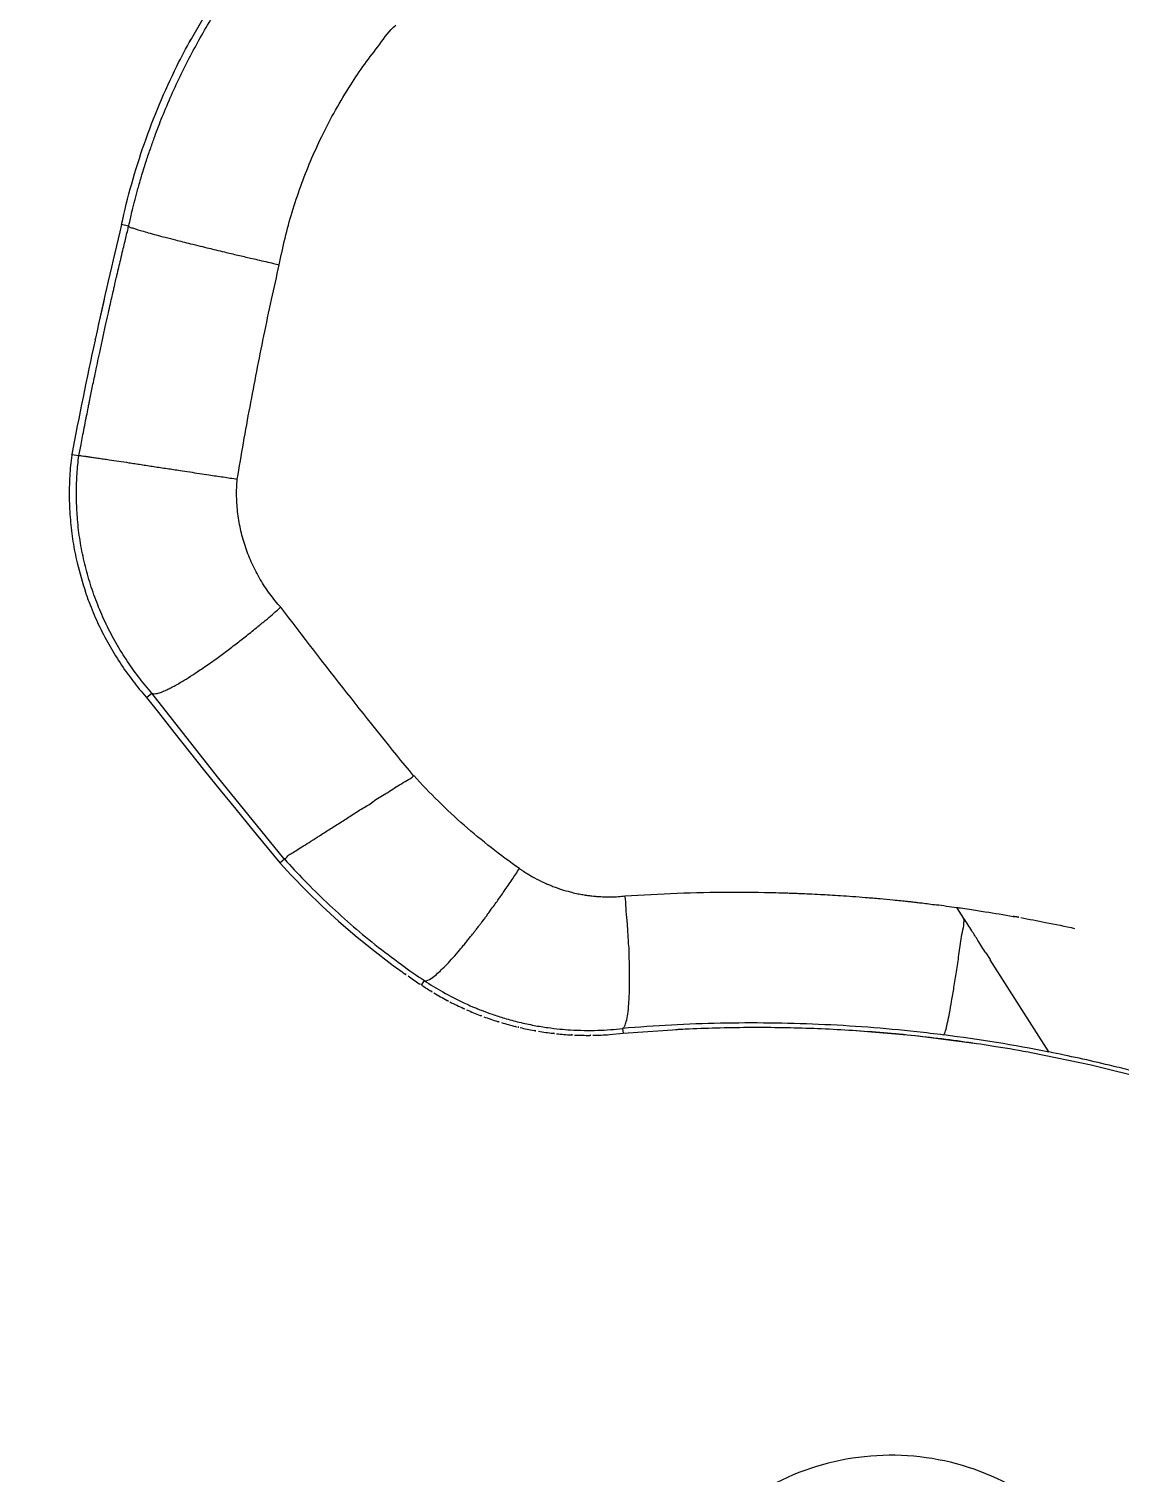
# Model space of a CAD drawing. Header units: millimetres. Extents: x 1145859089 to 1147511753, y -1047484727 to -1047247487.
# Drawn here: x 1146988530.5 to 1146988675.9, y -1047438052.5 to -1047437860.2 of the extents above; entities that cross this region are included whole.
import ezdxf
from ezdxf.xclip import XClip

# ---------------------------------------------------------------- set-up
doc = ezdxf.new("R2010")
doc.units = ezdxf.units.MM
doc.header["$LTSCALE"] = 100
doc.header["$MEASUREMENT"] = 0
doc.header["$XCLIPFRAME"] = 2
doc.layers.get('0').update_dxf_attribs({"linetype": 'CONTINUOUS'})
doc.layers.add('XREF', color=135, linetype='CONTINUOUS')
doc.layers.add('단지배치도$0$W240910', color=135, linetype='CONTINUOUS')

# ---------------------------------------------------------------- blocks, each defined once
blk = doc.blocks.new('단지배치도$0$zw$9902')
at = {"layer": '단지배치도$0$W240910', "linetype": 'ByBlock', "ltscale": 20}
for p, q in [((58814.65, -66489.22), (58812.74, -66492.54)), ((58804.6, -66517.16), (58803.66, -66516.94)), ((58801.33, -66526.85), (58800.54, -66530.4)), ((58800.14, -66532.21), (58800.11, -66532.35)), ((58800.17, -66532.06), (58800.14, -66532.21)), ((58797.02, -66547.56), (58797.97, -66547.71)), ((58806.99, -66579.93), (58807.69, -66579.35)), ((58806.99, -66579.93), (58808.56, -66581.94)), ((58807.7, -66579.35), (58807.69, -66579.35)), ((58816.45, -66590.48), (58807.69, -66579.35)), ((58808.56, -66581.94), (58810.6, -66584.53)), ((58810.6, -66584.53), (58812.65, -66587.12)), ((58812.65, -66587.12), (58814.71, -66589.69)), ((58814.71, -66589.69), (58816.78, -66592.26)), ((58825.28, -66601.36), (58816.45, -66590.48)), ((58842.59, -66590.34), (58842.56, -66590.36)), ((58816.78, -66592.26), (58818.86, -66594.82)), ((58818.86, -66594.82), (58820.95, -66597.37)), ((58820.95, -66597.37), (58823.05, -66599.92)), ((58823.05, -66599.92), (58824.74, -66601.96)), ((58824.74, -66601.96), (58825.35, -66601.44)), ((58824.74, -66601.96), (58826.25, -66603.6)), ((58825.3, -66601.35), (58825.28, -66601.36)), ((58825.31, -66601.37), (58825.29, -66601.35)), ((58825.33, -66601.4), (58825.31, -66601.37)), ((58825.34, -66601.41), (58825.33, -66601.4)), ((58825.34, -66601.42), (58825.34, -66601.41)), ((58825.35, -66601.43), (58825.34, -66601.42)), ((58825.35, -66601.44), (58825.35, -66601.43)), ((58826.25, -66603.6), (58828.29, -66605.69)), ((58828.29, -66605.69), (58830.39, -66607.73)), ((58830.39, -66607.73), (58832.54, -66609.71)), ((58832.54, -66609.71), (58834.76, -66611.62)), ((58914.92, -66607.89), (58914.95, -66607.9)), ((58915.88, -66609.37), (58914.95, -66607.9)), ((58834.76, -66611.62), (58837.03, -66613.46)), ((58837.03, -66613.46), (58839.68, -66615.49)), ((58918.8, -66613.96), (58919.37, -66614.85)), ((58927.19, -66627.14), (58919.38, -66614.86)), ((58843.61, -66618.24), (58844, -66617.64)), ((58868.68, -66624.82), (58870.46, -66624.65)), ((58870.4, -66624.01), (58870.4, -66624.01)), ((58870.4, -66624.01), (58870.46, -66624.65)), ((58870.46, -66624.65), (58877.7, -66624.14)), ((58901.46, -66624.29), (58909.36, -66624.96)), ((58909.36, -66624.96), (58917.23, -66625.95)), ((58925.05, -66627.25), (58932.82, -66628.85)), ((58927.19, -66627.14), (58927.2, -66627.15)), ((58932.82, -66628.85), (58940.52, -66630.77))]:
    blk.add_line(p, q, dxfattribs=at)
at = {"layer": '단지배치도$0$W240910'}
for radius in [11431.38, 11931.38]:
    blk.add_arc((57394.29, -57699.4), radius, 251.62775, 321.418131, dxfattribs=at)
at = {"layer": '단지배치도$0$W240910', "linetype": 'ByBlock', "ltscale": 20}
for centre, radius, start, end in [((59395.36, -66661.35), 609.06, 166.28469, 167.74428), ((59395.36, -66661.35), 609.06, 167.7725, 169.23201), ((58834.53, -66552.44), 37.83, 172.5834, 172.7174), ((58898.78, -66535.26), 99.65, 233.6234, 234.8506), ((58898.57, -66535.56), 99.28, 234.8511, 235.1362), ((58898.37, -66535.85), 98.93, 235.1358, 236.1908), ((58898.18, -66536.13), 98.59, 236.1912, 236.3912), ((58864.81, -66586.43), 38.22, 236.3141, 238.6071), ((58865.27, -66585.68), 39.1, 238.6007, 239.1855), ((58865.9, -66584.6), 40.35, 239.2018, 242.1553), ((58866.01, -66584.41), 40.58, 242.1526, 242.7138), ((58865.87, -66584.67), 40.28, 242.7109, 245.5765), ((58865.74, -66584.97), 39.96, 245.5794, 246.2297), ((58865.71, -66585.02), 39.9, 246.2299, 249.0558), ((58865.76, -66584.91), 40.02, 249.054, 249.749), ((58865.78, -66584.85), 40.08, 249.7495, 252.5473), ((58865.79, -66584.83), 40.1, 252.5471, 253.3047), ((58865.77, -66584.86), 40.06, 253.3042, 256.0914), ((58865.75, -66584.95), 39.98, 256.0921, 256.5653), ((58865.76, -66584.91), 40.02, 256.5653, 256.966), ((58865.78, -66584.84), 40.09, 256.9666, 259.7266), ((58865.78, -66584.82), 40.11, 259.7262, 260.5221), ((58865.78, -66584.86), 40.07, 260.5217, 263.3452), ((58865.77, -66584.92), 40.01, 263.3457, 264.0227), ((58865.76, -66585.03), 39.9, 264.021, 266.8625), ((58865.76, -66584.98), 39.95, 266.8627, 267.5018), ((58865.77, -66584.65), 40.28, 267.5049, 270.3781), ((58865.77, -66584.34), 40.59, 270.3751, 270.931), ((58865.78, -66584.74), 40.19, 270.9246, 274.1261), ((58887.78, -66826.32), 203.03, 82.8098, 83.8343), ((58888.08, -66823.91), 200.61, 78.7558, 82.8078), ((58887.49, -66827.95), 204.69, 76.5056, 78.815)]:
    blk.add_arc(centre, radius, start, end, dxfattribs=at)
blk.add_ellipse((58905.81, -66714.19), major_axis=(-28.38, -18.05), ratio=0.987219, start_param=3.141555, end_param=4.712362, dxfattribs=at)
for points, knots in [([(58814.53, -66491.38), (58815.05, -66490.48), (58816.06, -66488.79), (58817.22, -66486.99), (58817.94, -66485.93), (58818.22, -66485.51), (58818.49, -66485.12), (58818.75, -66484.75), (58818.99, -66484.4), (58819.23, -66484.07), (58819.57, -66483.6), (58819.98, -66483.03), (58820.44, -66482.41), (58820.78, -66481.96), (58821.06, -66481.6), (58821.3, -66481.28), (58821.61, -66480.88), (58822.14, -66480.2), (58823.23, -66478.86), (58824.33, -66477.57), (58825.23, -66476.54), (58825.73, -66475.99), (58826.19, -66475.48), (58826.64, -66474.99), (58826.98, -66474.63), (58827.31, -66474.29), (58827.68, -66473.9), (58828.05, -66473.52), (58828.48, -66473.09), (58828.75, -66472.81), (58828.91, -66472.65)], [0, 0, 0, 0, 3.100927, 5.911369, 6.435938, 6.936096, 7.411864, 7.863253, 8.29027, 8.692914, 9.071186, 10.050827, 10.815371, 11.364731, 11.763317, 12.179639, 12.548914, 13.287503, 14.76487, 17.722411, 18.381878, 18.876401, 19.941374, 20.437068, 20.873522, 21.436199, 21.841152, 22.496679, 23.024619, 23.674417, 23.674417, 23.674417, 23.674417]), ([(58824.65, -66522.28), (58824.91, -66521.1), (58825.39, -66518.74), (58826.36, -66515.26), (58827.49, -66511.83), (58828.81, -66508.47), (58830.35, -66505.08), (58832.12, -66501.68), (58834.05, -66498.48), (58836.01, -66495.54), (58838.08, -66492.95), (58839.33, -66491.08), (58840.18, -66490.37)], [0, 0, 0, 0, 3.632436, 7.214714, 10.835867, 14.452148, 18.050733, 22.006283, 25.937991, 29.263585, 32.581286, 35.905004, 35.905004, 35.905004, 35.905004]), ([(58803.66, -66516.94), (58804.05, -66515.12), (58804.95, -66511.49), (58806.64, -66506.14), (58808.65, -66500.9), (58810.77, -66496.27), (58812.26, -66493.42), (58812.91, -66492.24)], [0, 0, 0, 0, 5.604747, 11.209491, 16.814234, 22.41898, 26.475197, 26.475197, 26.475197, 26.475197]), ([(58804.6, -66517.16), (58804.65, -66516.96), (58804.75, -66516.48), (58804.94, -66515.68), (58805.14, -66514.84), (58805.33, -66514.08), (58805.5, -66513.4), (58805.69, -66512.71), (58805.98, -66511.66), (58806.39, -66510.22), (58806.94, -66508.47), (58807.51, -66506.78), (58808.2, -66504.83), (58809.1, -66502.49), (58810.28, -66499.71), (58811.6, -66496.88), (58813.01, -66494.1), (58814.02, -66492.28), (58814.53, -66491.38)], [0, 0, 0, 0, 0.617661, 1.4687, 2.464813, 3.195171, 3.821585, 4.585677, 5.349337, 7.081726, 9.06618, 10.854362, 12.448485, 15.256615, 18.373099, 21.499443, 24.623924, 27.737325, 27.737325, 27.737325, 27.737325]), ([(58797.97, -66547.71), (58798.02, -66547.44), (58798.13, -66546.87), (58798.31, -66545.94), (58798.51, -66544.87), (58798.75, -66543.68), (58798.98, -66542.49), (58799.18, -66541.51), (58799.32, -66540.8), (58799.42, -66540.29), (58799.55, -66539.66), (58799.71, -66538.9), (58799.91, -66537.9), (58800.15, -66536.75), (58800.44, -66535.41), (58800.76, -66533.89), (58801.11, -66532.27), (58801.47, -66530.62), (58801.81, -66529.11), (58802.09, -66527.83), (58802.33, -66526.77), (58802.52, -66525.94), (58802.66, -66525.33), (58802.8, -66524.73), (58802.93, -66524.16), (58803.08, -66523.53), (58803.25, -66522.79), (58803.48, -66521.83), (58803.74, -66520.72), (58804, -66519.66), (58804.22, -66518.74), (58804.42, -66517.91), (58804.54, -66517.4), (58804.6, -66517.16)], [0, 0, 0, 0, 0.80711, 1.754338, 2.84172, 4.087611, 5.393996, 6.473409, 7.071229, 7.566506, 8.043536, 8.992257, 9.912858, 11.090715, 12.525852, 14.02463, 15.734029, 17.518769, 19.069157, 20.385203, 21.466948, 22.314447, 22.927752, 23.371117, 24.15612, 24.685855, 25.311787, 26.418611, 27.664944, 28.725321, 29.678608, 30.524851, 31.264089, 31.264089, 31.264089, 31.264089]), ([(58804.6, -66517.16), (58804.71, -66517.31), (58805.13, -66517.37), (58805.69, -66517.59), (58806.4, -66517.79), (58807.27, -66518.04), (58808.31, -66518.33), (58809.52, -66518.65), (58810.7, -66518.95), (58811.82, -66519.24), (58812.92, -66519.51), (58814.09, -66519.8), (58815.22, -66520.07), (58816.29, -66520.33), (58817.57, -66520.64), (58819.12, -66521), (58820.59, -66521.35), (58821.83, -66521.64), (58822.85, -66521.87), (58823.82, -66522.09), (58824.4, -66522.22), (58824.65, -66522.28)], [0, 0, 0, 0, 0.545333, 1.111264, 1.856496, 2.751032, 3.830629, 5.089486, 6.515796, 7.489334, 8.559229, 9.904418, 11.101251, 12.041752, 13.209308, 15.065064, 16.801774, 17.73696, 18.900637, 19.937199, 20.706411, 20.706411, 20.706411, 20.706411]), ([(58819.06, -66550.84), (58819.36, -66549.23), (58819.87, -66546.01), (58820.76, -66541.23), (58821.66, -66536.5), (58822.62, -66531.74), (58823.6, -66526.99), (58824.33, -66523.84), (58824.65, -66522.28)], [0, 0, 0, 0, 4.921841, 9.776253, 14.561525, 19.395995, 24.336611, 29.104186, 29.104186, 29.104186, 29.104186]), ([(58797.01, -66547.65), (58796.89, -66548.58), (58796.72, -66550.48), (58796.65, -66553.36), (58796.8, -66556.27), (58797.15, -66559.16), (58797.75, -66562.39), (58798.48, -66564.6), (58798.84, -66565.89)], [0, 0, 0, 0, 2.819755, 5.728449, 8.637903, 11.548144, 14.459024, 18.488384, 18.488384, 18.488384, 18.488384]), ([(58799.41, -66564.54), (58799.13, -66563.64), (58798.64, -66561.82), (58798.1, -66559.04), (58797.82, -66556.76), (58797.7, -66555), (58797.65, -66553.79), (58797.64, -66552.57), (58797.66, -66551.35), (58797.73, -66550.14), (58797.82, -66548.93), (58797.91, -66548.12), (58797.97, -66547.71)], [0, 0, 0, 0, 2.820202, 5.652012, 8.49461, 9.712081, 10.930023, 12.147749, 13.367822, 14.589538, 15.767534, 17.021847, 17.021847, 17.021847, 17.021847]), ([(58797.97, -66547.71), (58798.12, -66547.7), (58798.41, -66547.76), (58798.84, -66547.8), (58799.32, -66547.87), (58799.87, -66547.95), (58800.52, -66548.05), (58801.24, -66548.15), (58802.16, -66548.29), (58803.3, -66548.46), (58804.45, -66548.63), (58805.44, -66548.78), (58806.27, -66548.9), (58807.11, -66549.03), (58808.26, -66549.21), (58809.72, -66549.43), (58811.3, -66549.67), (58812.74, -66549.89), (58814.02, -66550.08), (58815.51, -66550.31), (58817.19, -66550.56), (58818.44, -66550.74), (58819.06, -66550.84)], [0, 0, 0, 0, 0.449201, 0.870347, 1.312687, 1.899182, 2.550008, 3.276556, 4.068677, 5.35636, 6.730825, 7.54418, 8.381339, 9.237518, 10.107956, 11.873008, 13.640881, 14.924686, 16.222354, 17.522148, 19.450202, 21.319987, 21.319987, 21.319987, 21.319987]), ([(58824.86, -66567.91), (58824.33, -66567.35), (58823.37, -66566.14), (58822.09, -66564.21), (58821.02, -66562.15), (58820.16, -66559.99), (58819.52, -66557.76), (58819.11, -66555.47), (58818.94, -66553.15), (58819, -66551.61), (58819.06, -66550.84)], [0, 0, 0, 0, 2.306838, 4.611291, 6.936627, 9.255405, 11.580621, 13.895868, 16.219767, 18.529919, 18.529919, 18.529919, 18.529919]), ([(58807.7, -66579.35), (58807.07, -66578.64), (58805.87, -66577.18), (58804.22, -66574.85), (58802.74, -66572.41), (58801.43, -66569.88), (58800.31, -66567.25), (58799.69, -66565.45), (58799.41, -66564.54)], [0, 0, 0, 0, 2.841708, 5.691442, 8.544539, 11.396169, 14.246509, 17.100018, 17.100018, 17.100018, 17.100018]), ([(58798.84, -66565.89), (58799.03, -66566.46), (58799.57, -66567.93), (58800.57, -66570.27), (58801.91, -66572.85), (58803.42, -66575.34), (58805.1, -66577.69), (58806.31, -66579.17), (58806.94, -66579.87)], [0, 0, 0, 0, 1.793111, 4.704543, 7.615341, 10.525352, 13.434601, 16.259769, 16.259769, 16.259769, 16.259769]), ([(58807.7, -66579.35), (58807.89, -66579.48), (58808.39, -66579.4), (58809.03, -66579.19), (58809.64, -66578.93), (58810.25, -66578.63), (58810.84, -66578.31), (58811.61, -66577.87), (58812.58, -66577.28), (58813.59, -66576.62), (58814.52, -66575.99), (58815.35, -66575.42), (58816.4, -66574.68), (58817.65, -66573.75), (58818.83, -66572.85), (58819.78, -66572.11), (58820.5, -66571.55), (58821.24, -66570.95), (58821.87, -66570.43), (58822.4, -66570), (58822.97, -66569.53), (58823.79, -66568.83), (58824.47, -66568.24), (58824.85, -66567.91)], [0, 0, 0, 0, 0.69204, 1.293281, 2.081195, 2.671542, 3.340075, 4.085625, 5.342847, 6.754984, 7.695639, 8.708164, 9.789286, 11.528422, 13.386865, 14.242456, 15.149533, 16.103876, 17.100029, 17.607413, 18.147031, 19.321034, 20.845298, 20.845298, 20.845298, 20.845298]), ([(58842.56, -66590.36), (58839.55, -66586.71), (58833.61, -66579.26), (58827.78, -66571.71), (58824.86, -66567.91)], [0, 0, 0, 0, 14.1958, 28.595231, 28.595231, 28.595231, 28.595231]), ([(58837.13, -66593.82), (58837.67, -66593.38), (58838.94, -66592.74), (58840.67, -66591.49), (58842.01, -66590.85), (58842.56, -66590.36)], [0, 0, 0, 0, 2.066728, 4.230388, 6.431366, 6.431366, 6.431366, 6.431366]), ([(58856.66, -66602.71), (58855.38, -66601.84), (58852.89, -66599.97), (58849.27, -66596.98), (58845.83, -66593.78), (58843.65, -66591.5), (58842.59, -66590.34)], [0, 0, 0, 0, 4.654605, 9.339655, 14.057769, 18.772347, 18.772347, 18.772347, 18.772347]), ([(58825.29, -66601.35), (58825.49, -66601.43), (58825.82, -66600.92), (58826.41, -66600.67), (58827.1, -66600.19), (58827.94, -66599.67), (58828.93, -66599.04), (58830.05, -66598.33), (58831.3, -66597.53), (58832.65, -66596.67), (58834.1, -66595.76), (58835.58, -66594.76), (58836.66, -66594.2), (58837.13, -66593.82)], [0, 0, 0, 0, 0.629204, 1.261724, 2.07872, 3.077214, 4.249248, 5.58909, 7.074568, 8.680518, 10.40106, 12.208852, 14.032259, 14.032259, 14.032259, 14.032259]), ([(58825.35, -66601.44), (58826.22, -66602.41), (58828.05, -66604.37), (58830.98, -66607.27), (58833.07, -66609.17), (58834.16, -66610.11)], [0, 0, 0, 0, 3.913393, 8.038625, 12.375794, 12.375794, 12.375794, 12.375794]), ([(58844, -66617.64), (58844.3, -66617.72), (58844.91, -66617.35), (58845.59, -66616.83), (58846.29, -66616.18), (58847.03, -66615.44), (58847.85, -66614.54), (58848.55, -66613.73), (58849.12, -66613.06), (58849.51, -66612.58), (58849.88, -66612.12), (58850.23, -66611.68), (58850.56, -66611.27), (58850.88, -66610.86), (58851.18, -66610.47), (58851.47, -66610.09), (58851.76, -66609.7), (58852.06, -66609.31), (58852.41, -66608.84), (58852.82, -66608.27), (58853.3, -66607.61), (58853.75, -66606.98), (58854.19, -66606.36), (58854.82, -66605.45), (58855.67, -66604.21), (58856.34, -66603.21), (58856.66, -66602.71)], [0, 0, 0, 0, 0.930778, 1.822635, 2.698098, 3.748874, 4.966424, 6.336361, 6.979675, 7.601023, 8.194445, 8.754886, 9.278129, 9.760713, 10.311777, 10.788105, 11.186525, 11.766369, 12.258329, 12.951947, 13.874187, 14.693756, 15.269929, 16.166147, 18.008381, 19.783573, 19.783573, 19.783573, 19.783573]), ([(58856.66, -66602.71), (58856.79, -66602.8), (58857.12, -66603.03), (58857.78, -66603.44), (58858.74, -66604), (58859.69, -66604.48), (58860.52, -66604.84), (58861.67, -66605.31), (58862.91, -66605.71), (58864.21, -66606.02), (58864.93, -66606.16), (58865.56, -66606.26), (58866.08, -66606.33), (58866.57, -66606.39), (58867.03, -66606.43), (58867.5, -66606.46), (58867.95, -66606.48), (58868.41, -66606.49), (58869.03, -66606.48), (58869.8, -66606.46), (58870.41, -66606.4), (58870.71, -66606.37)], [0, 0, 0, 0, 0.447889, 1.227569, 2.33458, 3.761479, 4.417731, 5.072633, 7.479468, 8.321554, 9.059096, 9.691757, 10.219254, 10.641465, 11.188179, 11.598801, 12.056191, 12.53337, 12.98429, 13.920151, 14.827012, 14.827012, 14.827012, 14.827012]), ([(58870.71, -66606.37), (58873.03, -66606.24), (58877.68, -66605.94), (58884.39, -66605.83), (58889.3, -66605.87), (58892.15, -66605.96), (58893.23, -66605.99), (58894.18, -66606.03), (58895.36, -66606.08), (58896.26, -66606.12), (58896.75, -66606.15)], [0, 0, 0, 0, 6.970844, 13.960153, 20.130537, 21.704696, 22.517268, 23.38058, 24.5609, 26.059001, 26.059001, 26.059001, 26.059001]), ([(58871.21, -66612.73), (58871.17, -66612.47), (58871.18, -66611.97), (58871.12, -66611.27), (58871.09, -66610.66), (58871.05, -66610.13), (58870.98, -66609.25), (58870.82, -66608.01), (58870.87, -66606.89), (58870.71, -66606.37)], [0, 0, 0, 0, 0.785509, 1.485574, 2.097317, 2.619131, 3.08624, 4.748278, 6.376057, 6.376057, 6.376057, 6.376057]), ([(58896.75, -66606.15), (58897.17, -66606.18), (58898.07, -66606.22), (58899.5, -66606.31), (58901.08, -66606.42), (58902.84, -66606.56), (58904.64, -66606.71), (58906.21, -66606.86), (58907.41, -66606.98), (58908.23, -66607.07), (58908.83, -66607.13), (58909.38, -66607.19), (58909.85, -66607.25), (58910.49, -66607.32), (58911.25, -66607.4), (58911.87, -66607.52), (58912.21, -66607.53)], [0, 0, 0, 0, 1.265254, 2.693625, 4.284414, 6.036974, 7.976404, 9.718938, 10.766561, 11.591929, 12.194976, 12.575584, 13.246166, 13.62651, 14.499451, 15.521988, 15.521988, 15.521988, 15.521988]), ([(58912.21, -66607.53), (58912.66, -66607.55), (58913.56, -66607.69), (58914.46, -66607.9), (58914.92, -66607.89)], [0, 0, 0, 0, 1.361949, 2.732032, 2.732032, 2.732032, 2.732032]), ([(58914.95, -66607.9), (58915.1, -66607.92), (58915.66, -66608), (58916.91, -66608.18), (58919.26, -66608.54), (58921.2, -66608.87), (58922.44, -66609.08)], [0, 0, 0, 0, 0.462729, 1.684278, 3.813673, 7.586353, 7.586353, 7.586353, 7.586353]), ([(58915.21, -66614.21), (58915.33, -66613.4), (58915.47, -66611.79), (58915.96, -66610.18), (58915.88, -66609.37)], [0, 0, 0, 0, 2.444196, 4.888729, 4.888729, 4.888729, 4.888729]), ([(58918.8, -66613.96), (58918.4, -66613.43), (58917.84, -66612.41), (58917.01, -66611.15), (58916.4, -66610.18), (58916.05, -66609.63), (58915.88, -66609.37)], [0, 0, 0, 0, 1.999883, 3.490576, 4.503334, 5.445999, 5.445999, 5.445999, 5.445999]), ([(58922.44, -66609.08), (58922.66, -66609.11), (58923, -66609.16), (58923.33, -66609.23), (58923.44, -66609.26)], [0, 0, 0, 0, 0.674098, 1.017934, 1.017934, 1.017934, 1.017934]), ([(58923.44, -66609.25), (58924.55, -66609.46), (58926.95, -66609.9), (58929.35, -66610.4), (58930.63, -66610.68)], [0, 0, 0, 0, 3.379338, 7.331471, 7.331471, 7.331471, 7.331471]), ([(58834.16, -66610.11), (58835.22, -66611.04), (58837.44, -66612.89), (58840.73, -66615.39), (58842.97, -66616.95), (58844, -66617.64)], [0, 0, 0, 0, 4.22334, 8.664264, 12.398343, 12.398343, 12.398343, 12.398343]), ([(58870.4, -66624.01), (58870.52, -66623.96), (58870.74, -66623.65), (58870.94, -66622.99), (58871.12, -66621.99), (58871.23, -66620.85), (58871.3, -66619.64), (58871.34, -66618.51), (58871.34, -66617.48), (58871.34, -66616.57), (58871.32, -66615.72), (58871.3, -66614.8), (58871.25, -66613.8), (58871.27, -66613.09), (58871.21, -66612.73)], [0, 0, 0, 0, 0.386577, 1.061927, 2.075916, 3.430424, 4.511722, 5.705098, 6.82224, 7.590985, 8.436215, 9.358547, 10.356819, 11.46101, 11.46101, 11.46101, 11.46101]), ([(58913.2, -66624.88), (58913.36, -66624.66), (58913.5, -66624.07), (58913.74, -66623.11), (58913.98, -66621.87), (58914.26, -66620.31), (58914.57, -66618.47), (58914.89, -66616.41), (58915.11, -66614.96), (58915.21, -66614.21)], [0, 0, 0, 0, 0.826395, 1.745737, 3.011497, 4.60525, 6.488135, 8.602852, 10.877877, 10.877877, 10.877877, 10.877877]), ([(58844, -66617.64), (58844.8, -66618.18), (58846.52, -66619.23), (58848.58, -66620.29), (58849.96, -66620.92), (58850.56, -66621.18), (58851.1, -66621.4), (58851.93, -66621.73), (58853.12, -66622.16), (58854.76, -66622.69), (58855.97, -66623.02), (58856.62, -66623.17)], [0, 0, 0, 0, 2.881319, 6.031147, 6.947928, 7.421278, 8.001605, 8.688921, 10.100092, 11.819439, 13.847041, 13.847041, 13.847041, 13.847041]), ([(58856.62, -66623.17), (58857.29, -66623.33), (58858.56, -66623.61), (58860.38, -66623.9), (58861.99, -66624.09), (58863.61, -66624.22), (58865.29, -66624.28), (58867.07, -66624.27), (58868.76, -66624.18), (58869.86, -66624.07), (58870.4, -66624.01)], [0, 0, 0, 0, 2.059288, 3.899753, 5.5213, 6.923845, 8.779453, 10.55639, 12.254625, 13.874128, 13.874128, 13.874128, 13.874128]), ([(58909.59, -66624.46), (58907.42, -66624.22), (58903.07, -66623.82), (58896.52, -66623.44), (58889.98, -66623.26), (58883.43, -66623.29), (58876.91, -66623.53), (58872.56, -66623.83), (58870.4, -66624.01)], [0, 0, 0, 0, 6.553541, 13.107395, 19.657698, 26.199822, 32.731156, 39.253913, 39.253913, 39.253913, 39.253913]), ([(58877.48, -66624.15), (58877.9, -66624.12), (58881.09, -66623.96), (58887.05, -66623.8), (58895.35, -66623.92), (58903.65, -66624.38), (58911.91, -66625.18), (58919.04, -66626.2), (58923.42, -66626.93), (58925.05, -66627.25)], [0, 0, 0, 0, 1.268591, 9.572434, 17.876043, 26.179379, 34.482432, 42.785216, 47.783932, 47.783932, 47.783932, 47.783932]), ([(58951.99, -66633.7), (58951.66, -66633.59), (58951, -66633.37), (58949.99, -66633.04), (58948.95, -66632.71), (58947.89, -66632.38), (58946.68, -66632.01), (58945.27, -66631.59), (58943.77, -66631.15), (58942.45, -66630.78), (58941.45, -66630.5), (58940.74, -66630.31), (58940.18, -66630.16), (58939.65, -66630.02), (58939.08, -66629.87), (58938.49, -66629.71), (58937.21, -66629.39), (58936.13, -66629.12), (58935.25, -66628.91)], [0, 0, 0, 0, 1.037321, 2.099868, 3.187633, 4.3006, 5.438746, 6.993786, 8.715072, 10.120908, 11.0973, 11.829743, 12.31834, 12.85877, 13.470586, 14.082351, 14.694073, 17.418788, 17.418788, 17.418788, 17.418788])]:
    blk.add_open_spline(points, degree=3, knots=knots, dxfattribs=at)
blk = doc.blocks.new('단지배치도')
blk.add_blockref('단지배치도$0$zw$9902', (141034.19, 142437.16))

msp = doc.modelspace()

# ---------------------------------------------------------------- block references
at = {"layer": 'XREF'}
ref = msp.add_blockref('단지배치도', (1146788705.034274, -1047513806.462535), dxfattribs=at)
XClip(ref).set_block_clipping_path([(72982.4064819524, 34919.7593965298), (360382.4067475507, 255319.7593436697)])

doc.saveas('drawing.dxf')
